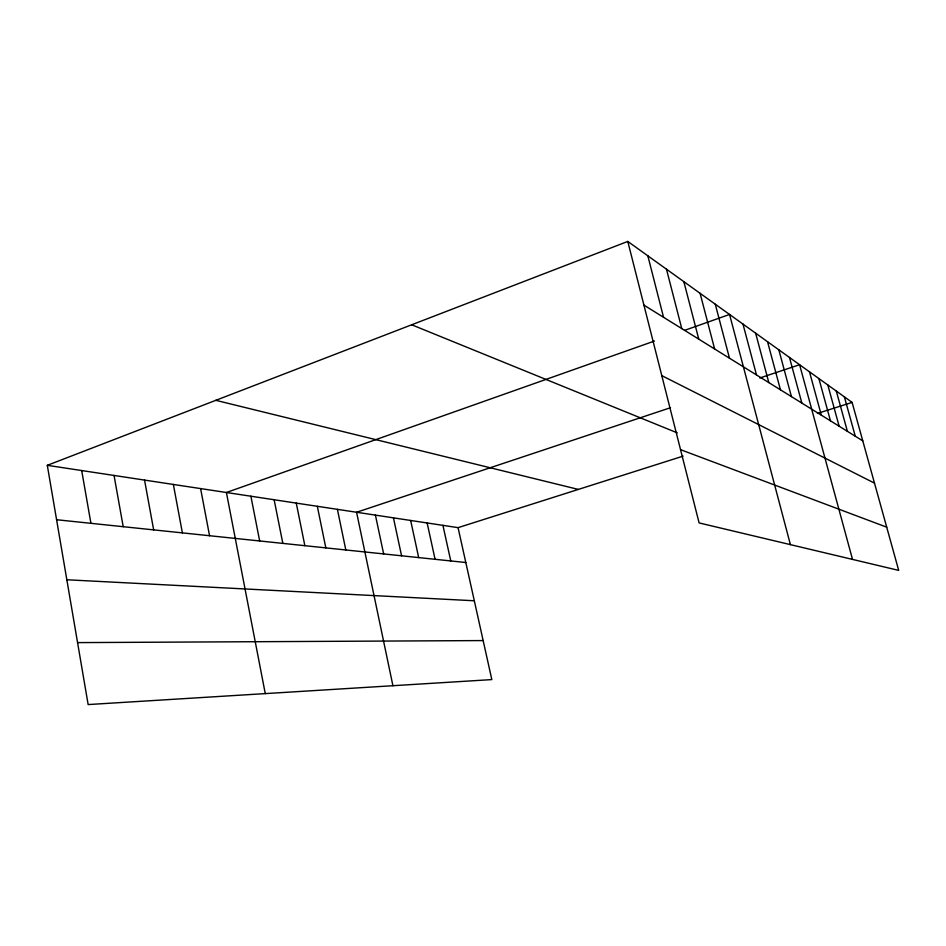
<?xml version="1.0" encoding="UTF-8"?>
<svg xmlns="http://www.w3.org/2000/svg" width="946" height="946" viewBox="0 0 946 946"><rect width="100%" height="100%" fill="white"/><g stroke="black" fill="none" stroke-linecap="round" stroke-linejoin="round"><path stroke-width="1.42" d="M47.3 465.326L458.065 527.655L491.825 679.595L88.144 704.569L47.3 465.326L627.789 241.431L852.11 402.405L898.7 570.391L699.106 522.925L627.789 241.431M654.455 341.033L226.401 492.499L265.27 693.619M684.526 330.39L729.555 314.462L790.407 544.636M670.501 407.714L356.571 512.259L392.921 685.72M759.768 377.998L799.607 364.73L852.523 559.405M458.065 527.655L683.059 456.138M817.415 413.437L852.11 402.405M77.56 642.606L483.158 640.572M66.835 579.768L474.313 600.769M56.583 519.732L465.81 562.515M215.818 400.324L578.349 489.425M680.552 449.669L886.709 527.17M411.687 324.785L677.289 432.866M661.798 375.633L874.494 483.134M643.93 305.132L862.776 440.871M844.388 396.871L855.267 436.212M836.299 391.065L847.403 431.329M827.809 384.963L839.137 426.208M818.881 378.566L830.458 420.828M809.492 371.825L821.317 415.152M789.484 357.47L801.841 403.067M778.818 349.807L791.435 396.622M767.537 341.719L780.45 389.799M755.618 333.158L768.826 382.586M742.977 324.088L756.493 374.947M715.282 304.222L729.472 358.191M700.087 293.307L714.62 348.979M683.852 281.66L698.763 339.141M666.469 269.184L681.77 328.605M647.833 255.81L663.548 317.3M442.929 525.361L450.769 560.943M427.143 522.961L435.077 559.299M410.659 520.466L418.688 557.584M393.441 517.852L401.565 555.799M375.42 515.121L383.65 553.918M337.403 509.35L345.822 549.969M317.324 506.299L325.826 547.876M296.264 503.106L304.86 545.688M274.139 499.748L282.83 543.382M250.891 496.212L259.665 540.958M200.599 488.585L209.551 535.72M173.355 484.447L182.389 532.882M144.549 480.083L153.654 529.878M114.04 475.448L123.217 526.697M81.687 470.54L90.922 523.315"/></g></svg>
